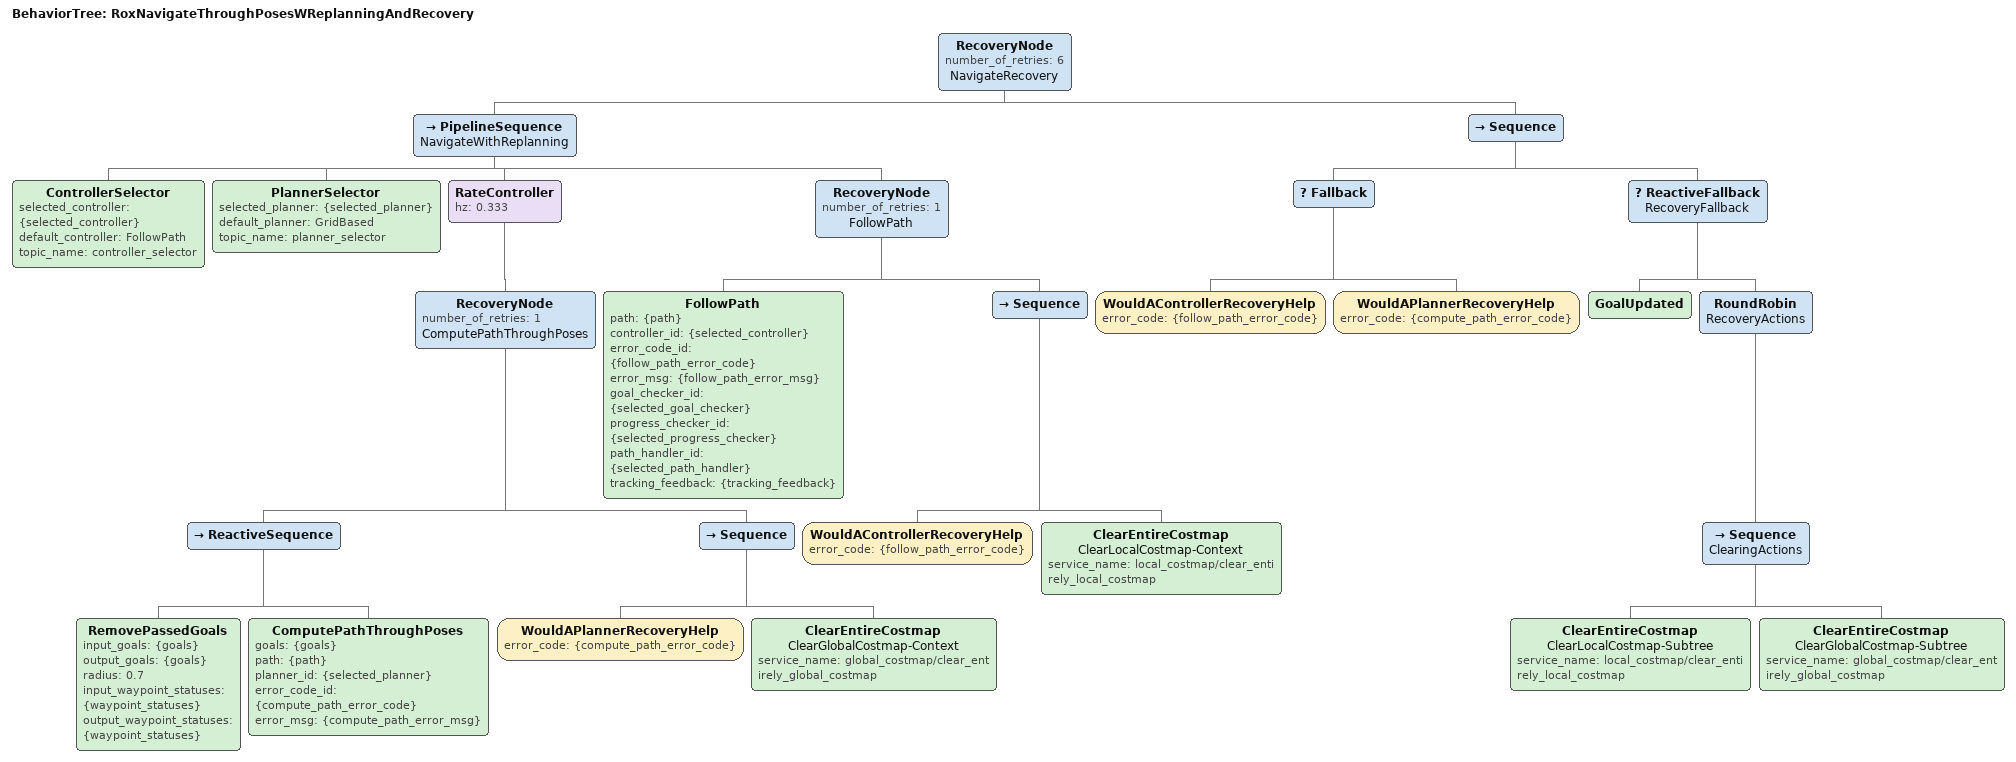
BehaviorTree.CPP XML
<root BTCPP_format="4" main_tree_to_execute="RoxNavigateThroughPosesWReplanningAndRecovery">
  <BehaviorTree ID="RoxNavigateThroughPosesWReplanningAndRecovery">
    <RecoveryNode number_of_retries="6" name="NavigateRecovery">
      <PipelineSequence name="NavigateWithReplanning">
        <ControllerSelector selected_controller="{selected_controller}" default_controller="FollowPath" topic_name="controller_selector"/>
        <PlannerSelector selected_planner="{selected_planner}" default_planner="GridBased" topic_name="planner_selector"/>
        <RateController hz="0.333">
          <RecoveryNode number_of_retries="1" name="ComputePathThroughPoses">
            <ReactiveSequence>
              <RemovePassedGoals input_goals="{goals}" output_goals="{goals}" radius="0.7" input_waypoint_statuses="{waypoint_statuses}" output_waypoint_statuses="{waypoint_statuses}"/>
              <ComputePathThroughPoses goals="{goals}" path="{path}" planner_id="{selected_planner}" error_code_id="{compute_path_error_code}" error_msg="{compute_path_error_msg}"/>
            </ReactiveSequence>
            <Sequence>
              <WouldAPlannerRecoveryHelp error_code="{compute_path_error_code}"/>
              <ClearEntireCostmap name="ClearGlobalCostmap-Context" service_name="global_costmap/clear_entirely_global_costmap"/>
            </Sequence>
          </RecoveryNode>
        </RateController>
        <RecoveryNode number_of_retries="1" name="FollowPath">
          <FollowPath path="{path}" controller_id="{selected_controller}" error_code_id="{follow_path_error_code}" error_msg="{follow_path_error_msg}" goal_checker_id="{selected_goal_checker}" progress_checker_id="{selected_progress_checker}" path_handler_id="{selected_path_handler}" tracking_feedback="{tracking_feedback}"/>
          <Sequence>
            <WouldAControllerRecoveryHelp error_code="{follow_path_error_code}"/>
            <ClearEntireCostmap name="ClearLocalCostmap-Context" service_name="local_costmap/clear_entirely_local_costmap"/>
          </Sequence>
        </RecoveryNode>
      </PipelineSequence>
      <Sequence>
        <Fallback>
          <WouldAControllerRecoveryHelp error_code="{follow_path_error_code}"/>
          <WouldAPlannerRecoveryHelp error_code="{compute_path_error_code}"/>
        </Fallback>
        <ReactiveFallback name="RecoveryFallback">
          <GoalUpdated/>
          <RoundRobin name="RecoveryActions">
            <Sequence name="ClearingActions">
              <ClearEntireCostmap name="ClearLocalCostmap-Subtree" service_name="local_costmap/clear_entirely_local_costmap"/>
              <ClearEntireCostmap name="ClearGlobalCostmap-Subtree" service_name="global_costmap/clear_entirely_global_costmap"/>
            </Sequence>
          </RoundRobin>
        </ReactiveFallback>
      </Sequence>
    </RecoveryNode>
  </BehaviorTree>
</root>
